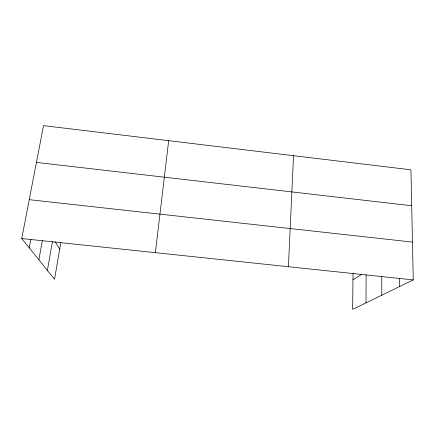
<?xml version="1.0" encoding="UTF-8"?>
<svg xmlns="http://www.w3.org/2000/svg" width="435" height="435" viewBox="0 0 435 435"><rect width="100%" height="100%" fill="white"/><g stroke="black" fill="none" stroke-linecap="round" stroke-linejoin="round"><path stroke-width="0.65" d="M365.993 302.88L366.118 274.73M353.041 273.43L352.633 309.372L413.25 279.906L410.944 169.808L43.527 125.628L21.75 238.549L54.538 279.292L60.824 242.556M288.405 266.72L293.538 155.686M155.371 252.664L168.682 140.674M47.377 270.396L52.445 241.583M38.862 259.815L42.358 240.56M29.21 247.819L30.814 239.283M352.97 279.852L361.567 274.398M21.75 238.549L413.25 279.906M29.248 199.676L412.456 242.083M36.431 162.418L411.7 205.755M55.12 241.675L59.698 249.114M399.471 278.449L399.586 286.551M381.718 276.638L381.794 295.196"/></g></svg>
